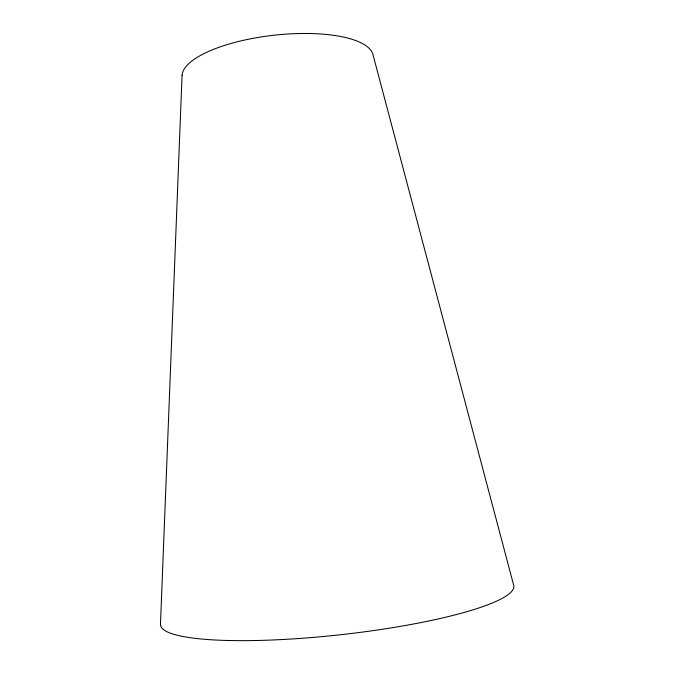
<?xml version="1.0" encoding="UTF-8"?>
<svg xmlns="http://www.w3.org/2000/svg" width="674" height="674" viewBox="0 0 674 674"><rect width="100%" height="100%" fill="white"/><g stroke="black" fill="none" stroke-linecap="round" stroke-linejoin="round"><path stroke-width="1.01" d="M182.064 75.404L160.463 624.41A177.751 29.462 -6.3 0 0 342.535 634.512A177.751 29.462 -6.3 0 0 513.537 584.712L373.093 55.083A96.146 31.594 -6.3 0 0 275.363 35.073A96.146 31.594 -6.3 0 0 182.064 75.404"/></g></svg>
